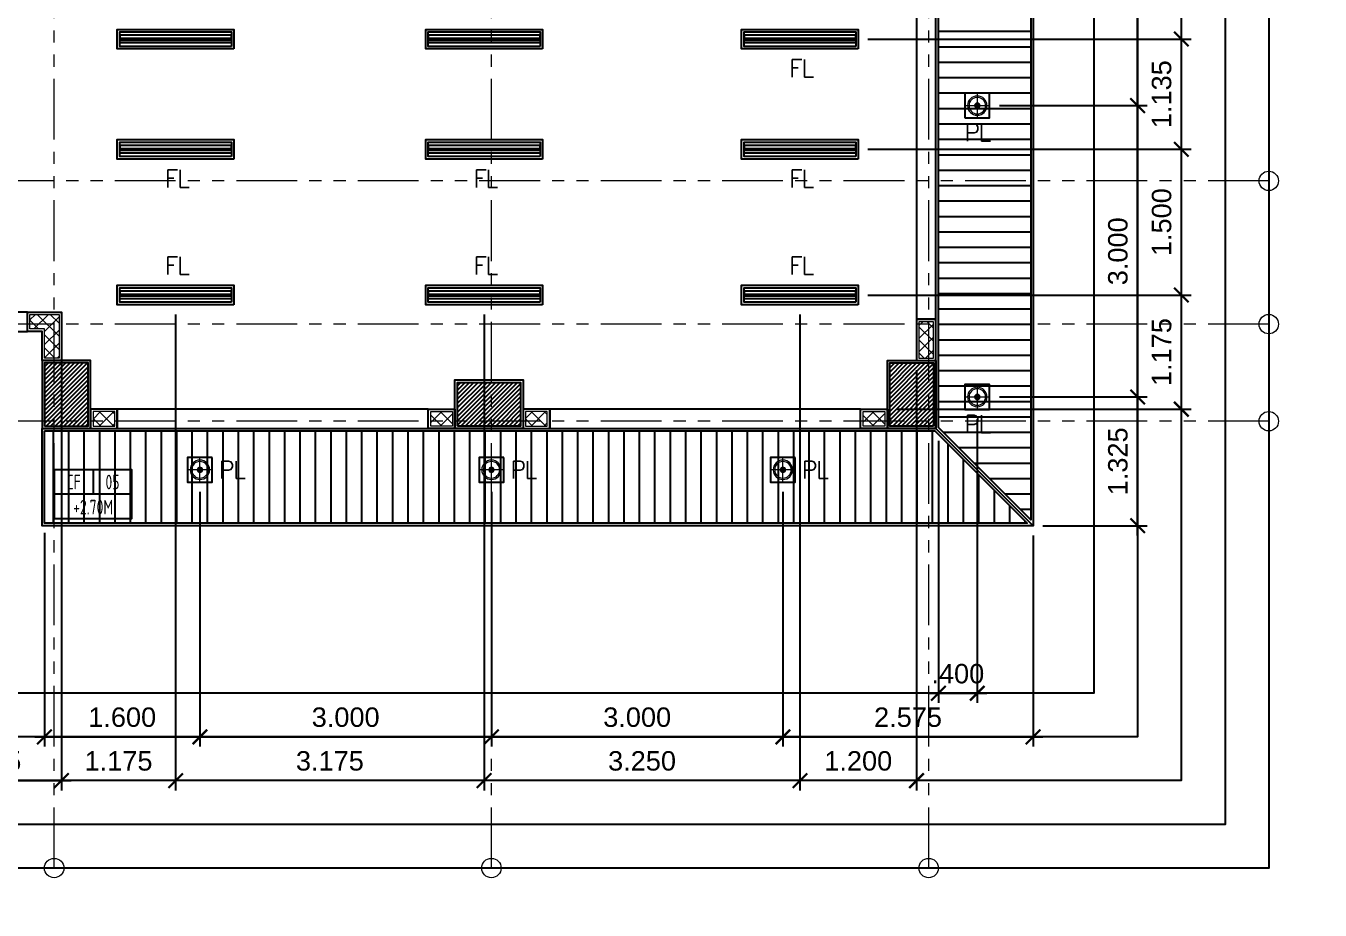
# Model space of a CAD drawing. Header units: metres. Extents: x -12400 to 1, y 0 to 106422.
# Drawn here: x -12222.45 to -12209.13, y 106331.7 to 106340.81 of the extents above; entities that cross this region are included whole.
import ezdxf
from ezdxf.enums import TextEntityAlignment as Align

# ---------------------------------------------------------------- set-up
doc = ezdxf.new("R2010")
doc.units = ezdxf.units.M
doc.header["$PDMODE"] = 35
doc.linetypes.add('PHANTOM2', pattern=[1.25, 0.625, -0.125, 0.125, -0.125, 0.125, -0.125])
for name, color, linetype, lineweight in [('A-DIM-100', 8, 'Continuous', 0), ('DIM 001', 251, 'Continuous', 13), ('HATCH', 250, 'Continuous', 5), ('LAYOUT', 1, 'Continuous', 20), ('LF 001', 51, 'Continuous', 20)]:
    doc.layers.add(name, color=color, linetype=linetype, lineweight=lineweight)
for name, color, linetype in [('C-SCHED', 1, 'Continuous'), ('E_FIX_LIGHT1', 2, 'Continuous'), ('lighting', 1, 'Continuous'), ('stone', 15, 'Continuous'), ('txt', 2, 'Continuous')]:
    doc.layers.add(name, color=color, linetype=linetype)
doc.layers.add('GUIDELINES', color=206, linetype='Continuous', plot=False)
doc.styles.add('architxt', font='architxt.shx', dxfattribs={"width": 0.8})
doc.styles.add('DIMTXT-100', font='arial.ttf')
doc.styles.add('swis721', font='swiss.ttf')
doc.styles.add('T.25', font='romans.shx', dxfattribs={"height": 0.2})
doc.dimstyles.new('D-100', dxfattribs={"dimtxt": 0.2, "dimasz": 0.15, "dimexe": 0.1, "dimexo": 0.1, "dimgap": 0.1, "dimtad": 1, "dimdec": 3, "dimzin": 4, "dimdsep": 46, "dimtxsty": 'DIMTXT-100', "dimblk": 'ARCHTICK', "dimcen": 0.2, "dimdle": 0.1, "dimclrd": 8, "dimclre": 8, "dimclrt": 2, "dimadec": 0, "dimazin": 1, "dimtfac": 1, "dimtdec": 3, "dimtofl": 0, "dimtmove": 2, "dimatfit": 3, "dimfxl": 1, "dimarcsym": 0})
doc.dimstyles.new('DIM 200', dxfattribs={"dimtxt": 200, "dimasz": 1, "dimexe": 0, "dimexo": 40, "dimgap": 50, "dimtad": 1, "dimtoh": 1, "dimdec": 0, "dimlfac": 2, "dimtxsty": 'swis721', "dimblk": 'CIR', "dimcen": 0, "dimclrd": 155, "dimclre": 155, "dimclrt": 4, "dimadec": 0, "dimazin": 0, "dimtfac": 1, "dimtdec": 0, "dimtix": 1, "dimtmove": 1, "dimatfit": 3, "dimldrblk": 'CIR', "dimfxl": 0, "dimarcsym": 0})
pattern_1 = [(45, (32.14144736842172, -96.30730703625886), (-0.06735192090801866, 0.06735192090801866), []), (135, (32.14144736842172, -96.30730703625886), (-0.06735192090801866, -0.06735192090801864), [])]

# ---------------------------------------------------------------- blocks, each defined once
blk = doc.blocks.new('CIR')
at = {"color": 4}
blk.add_circle((0, 0), 50, dxfattribs=at)
blk = doc.blocks.new('*U1777')
at = {"layer": 'HATCH'}
h = blk.add_hatch(dxfattribs=at)
h.set_pattern_fill('ANSI37', color=256, scale=0.03, angle=-180)
h.set_pattern_definition([(225, (-0.8125000000049447, 0), (0.06735192090801863, -0.06735192090801868), []), (314.9999999999999, (-0.8125000000049447, 0), (0.06735192090801868, 0.06735192090801861), [])])
h.paths.add_polyline_path([(0.02500000000873115, 0.1749999999883585), (0.02500000000873115, 0.02499999999417923), (0.2500000000005122, 0.02499999999417923), (0.2500000000005122, 0.1749999999883585)])
blk.add_lwpolyline([(0, 0.1999999999825377), (0, 0), (0.2749999999946914, 0), (0.2749999999946914, 0.1999999999825377)], close=True)
blk.add_lwpolyline([(0.02500000000873115, 0.1749999999883585), (0.02500000000873115, 0.02499999999417923), (0.2500000000005122, 0.02499999999417923), (0.2500000000005122, 0.1749999999883585)], close=True, dxfattribs=at)
blk = doc.blocks.new('*U1765')
at = {"layer": 'HATCH'}
h = blk.add_hatch(dxfattribs=at)
h.set_pattern_fill('ANSI37', color=256, scale=0.03, angle=-180)
h.set_pattern_definition([(225, (-0.6624999999845038, 0), (0.06735192090801863, -0.06735192090801868), []), (314.9999999999999, (-0.6624999999845038, 0), (0.06735192090801868, 0.06735192090801861), [])])
h.paths.add_polyline_path([(0.02500000000873115, 0.1749999999883585), (0.02500000000873115, 0.02499999999417923), (0.4000000000209532, 0.02499999999417923), (0.4000000000209532, 0.1749999999883585)])
blk.add_lwpolyline([(0, 0.1999999999825377), (0, 0), (0.4250000000151324, 0), (0.4250000000151324, 0.1999999999825377)], close=True)
blk.add_lwpolyline([(0.02500000000873115, 0.1749999999883585), (0.02500000000873115, 0.02499999999417923), (0.4000000000209532, 0.02499999999417923), (0.4000000000209532, 0.1749999999883585)], close=True, dxfattribs=at)
blk = doc.blocks.new('2FCOLUMNS')
h = blk.add_hatch()
h.set_pattern_fill('ANSI31', color=8, scale=0.01)
h.set_pattern_definition([(45, (12128.21296792571, -106237.5702236537), (-0.02245064030267288, 0.02245064030267288), [])])
h.paths.add_polyline_path([(0.02499999999599822, 18.02499999999418), (0.4749999999967258, 18.02499999999418), (0.4749999999967258, 18.67500000000291), (0.02499999999599822, 18.67500000000291)])
h.paths.add_polyline_path([(4.924999999997453, 18.67500000000291), (4.924999999997453, 18.22499999999127), (4.274999999997817, 18.22499999999127), (4.274999999997817, 18.67500000000291)])
h.paths.add_polyline_path([(9.174999999997453, 18.02499999999418), (8.724999999996726, 18.02499999999418), (8.724999999996726, 18.67500000000291), (9.174999999997453, 18.67500000000291)])
h.paths.add_polyline_path([(13.42499999999745, 17.52499999999418), (13.42499999999745, 17.97500000000582), (12.77499999999782, 17.97500000000582), (12.77499999999782, 17.52499999999418)])
h.paths.add_polyline_path([(17.024999999996, 18.02499999999418), (17.47499999999673, 18.02499999999418), (17.47499999999673, 18.67500000000291), (17.024999999996, 18.67500000000291)])
h.paths.add_polyline_path([(21.274999999996, 18.67500000000291), (21.274999999996, 18.22499999999127), (21.92499999999563, 18.22499999999127), (21.92499999999563, 18.67500000000291)])
h.paths.add_polyline_path([(26.17499999999563, 18.02499999999418), (25.72499999999491, 18.02499999999418), (25.72499999999491, 18.67500000000291), (26.17499999999563, 18.67500000000291)])
h.paths.add_polyline_path([(26.17499999999563, 13.27499999999418), (25.72499999999491, 13.27499999999418), (25.72499999999491, 13.92500000000291), (26.17499999999563, 13.92500000000291)])
h.paths.add_polyline_path([(21.37499999999636, 13.27499999999418), (21.82499999999709, 13.27499999999418), (21.82499999999709, 13.92500000000291), (21.37499999999636, 13.92500000000291)])
h.paths.add_polyline_path([(17.024999999996, 13.27499999999418), (17.47499999999673, 13.27499999999418), (17.47499999999673, 13.92500000000291), (17.024999999996, 13.92500000000291)])
h.paths.add_polyline_path([(12.92499999999563, 13.27499999999418), (13.32499999999709, 13.27499999999418), (13.32499999999709, 13.67500000000291), (12.92499999999563, 13.67500000000291)])
h.paths.add_polyline_path([(9.174999999997453, 13.27499999999418), (8.724999999996726, 13.27499999999418), (8.724999999996726, 13.92500000000291), (9.174999999997453, 13.92500000000291)])
h.paths.add_polyline_path([(4.82499999999709, 13.27499999999418), (4.374999999996362, 13.27499999999418), (4.374999999996362, 13.92500000000291), (4.82499999999709, 13.92500000000291)])
h.paths.add_polyline_path([(0.02499999999599822, 13.27499999999418), (0.4749999999967258, 13.27499999999418), (0.4749999999967258, 13.92500000000291), (0.02499999999599822, 13.92500000000291)])
h.paths.add_polyline_path([(0.02499999999599822, 9.02499999999418), (0.4749999999967258, 9.02499999999418), (0.4749999999967258, 9.67500000000291), (0.02499999999599822, 9.67500000000291)])
h.paths.add_polyline_path([(9.174999999997453, 9.02499999999418), (8.724999999996726, 9.02499999999418), (8.724999999996726, 9.67500000000291), (9.174999999997453, 9.67500000000291)])
h.paths.add_polyline_path([(17.024999999996, 9.02499999999418), (17.47499999999673, 9.02499999999418), (17.47499999999673, 9.67500000000291), (17.024999999996, 9.67500000000291)])
h.paths.add_polyline_path([(26.17499999999563, 9.02499999999418), (25.72499999999491, 9.02499999999418), (25.72499999999491, 9.67500000000291), (26.17499999999563, 9.67500000000291)])
h.paths.add_polyline_path([(26.17499999999563, 4.774999999994179), (25.72499999999491, 4.774999999994179), (25.72499999999491, 5.42500000000291), (26.17499999999563, 5.42500000000291)])
h.paths.add_polyline_path([(21.82499999999709, 4.774999999994179), (21.37499999999636, 4.774999999994179), (21.37499999999636, 5.42500000000291), (21.82499999999709, 5.42500000000291)])
h.paths.add_polyline_path([(17.024999999996, 4.774999999994179), (17.47499999999673, 4.774999999994179), (17.47499999999673, 5.42500000000291), (17.024999999996, 5.42500000000291)])
h.paths.add_polyline_path([(13.32499999999709, 4.774999999994179), (12.87499999999636, 4.774999999994179), (12.87499999999636, 5.42500000000291), (13.32499999999709, 5.42500000000291)])
h.paths.add_polyline_path([(9.174999999997453, 4.774999999994179), (8.724999999996726, 4.774999999994179), (8.724999999996726, 5.42500000000291), (9.174999999997453, 5.42500000000291)])
h.paths.add_polyline_path([(4.374999999996362, 4.774999999994179), (4.82499999999709, 4.774999999994179), (4.82499999999709, 5.42500000000291), (4.374999999996362, 5.42500000000291)])
h.paths.add_polyline_path([(0.02499999999599822, 4.774999999994179), (0.4749999999967258, 4.774999999994179), (0.4749999999967258, 5.42500000000291), (0.02499999999599822, 5.42500000000291)])
h.paths.add_polyline_path([(0.02499999999599822, 2.25), (0.4749999999967258, 2.25), (0.4749999999967258, 2.900000000008731), (0.02499999999599822, 2.900000000008731)])
h.paths.add_polyline_path([(0.0249999999996362, 0.02499999999417923), (0.4250000000010914, 0.02499999999417923), (0.4250000000010914, 0.4250000000029104), (0.0249999999996362, 0.4250000000029104)])
h.paths.add_polyline_path([(2.899999999997817, 0.02500000000873115), (2.899999999997817, 0.4750000000203727), (2.249999999998181, 0.4750000000203727), (2.249999999998181, 0.02500000000873115)])
h.paths.add_polyline_path([(4.924999999997453, 0.02500000000873115), (4.924999999997453, 0.4750000000203727), (4.274999999997817, 0.4750000000203727), (4.274999999997817, 0.02500000000873115)])
h.paths.add_polyline_path([(9.174999999997453, 0.02500000000873115), (8.724999999996726, 0.02500000000873115), (8.724999999996726, 0.6750000000174623), (9.174999999997453, 0.6750000000174623)])
h.paths.add_polyline_path([(13.42499999999745, 1.025000000008731), (13.42499999999745, 1.475000000020373), (12.77499999999782, 1.475000000020373), (12.77499999999782, 1.025000000008731)])
h.paths.add_polyline_path([(17.024999999996, 0.02500000000873115), (17.47499999999673, 0.02500000000873115), (17.47499999999673, 0.6750000000174623), (17.024999999996, 0.6750000000174623)])
h.paths.add_polyline_path([(21.274999999996, 0.02500000000873115), (21.274999999996, 0.4750000000203727), (21.92499999999563, 0.4750000000203727), (21.92499999999563, 0.02500000000873115)])
h.paths.add_polyline_path([(26.17499999999563, 0.02500000000873115), (25.72499999999491, 0.02500000000873115), (25.72499999999491, 0.6750000000174623), (26.17499999999563, 0.6750000000174623)])
at = {"color": 7}
for points in [[(16.99999999999636, 1.455191522836685e-11), (17.49999999999636, 1.455191522836685e-11), (17.49999999999636, 0.7000000000116415), (16.99999999999636, 0.7000000000116415)], [(26.19999999999527, 1.455191522836685e-11), (25.69999999999527, 1.455191522836685e-11), (25.69999999999527, 0.7000000000116415), (26.19999999999527, 0.7000000000116415)], [(21.24999999999636, 1.455191522836685e-11), (21.24999999999636, 0.5000000000145519), (21.94999999999709, 0.5000000000145519), (21.94999999999709, 1.455191522836685e-11)]]:
    blk.add_lwpolyline(points, close=True, dxfattribs=at)
at = {"layer": 'stone', "color": 5}
for points in [[(17.024999999996, 0.02500000000873115), (17.47499999999673, 0.02500000000873115), (17.47499999999673, 0.6750000000174623), (17.024999999996, 0.6750000000174623)], [(26.17499999999563, 0.02500000000873115), (25.72499999999491, 0.02500000000873115), (25.72499999999491, 0.6750000000174623), (26.17499999999563, 0.6750000000174623)], [(21.274999999996, 0.02500000000873115), (21.274999999996, 0.4750000000203727), (21.92499999999563, 0.4750000000203727), (21.92499999999563, 0.02500000000873115)]]:
    blk.add_lwpolyline(points, close=True, dxfattribs=at)
blk = doc.blocks.new('LEDPENDANTLT')
at = {"color": 1}
for points in [[(0, 0.1999999999970896), (1.200000000000728, 0.1999999999970896), (1.200000000000728, 0), (0, 0)], [(0.02499999999417923, 0.1750000000029104), (1.175000000006548, 0.1750000000029104), (1.175000000006548, 0.02499999999417923), (0.02499999999417923, 0.02499999999417923)]]:
    blk.add_lwpolyline(points, close=True, dxfattribs=at)
at = {"color": 2}
for points in [[(1.174999999995634, 0.1100000000005821), (0.02499999999417923, 0.1100000000005821), (0.02499999999417923, 0.1399999999994179), (1.174999999995634, 0.1399999999994179)], [(1.174999999995634, 0.09000000001105946), (0.02499999999417923, 0.09000000001105946), (0.02499999999417923, 0.06000000001222361), (1.174999999995634, 0.06000000001222361)]]:
    blk.add_lwpolyline(points, close=True, dxfattribs=at)
blk = doc.blocks.new('L1')
at = {"layer": 'LF 001', "lineweight": 20, "ltscale": 1500}
h = blk.add_hatch(color=256, dxfattribs=at)
edge = h.paths.add_edge_path()
edge.add_arc((1.13686837721616e-13, -1.13686837721616e-13), 0.0318958546358772, 0, 360)
at = {"layer": 'LF 001', "ltscale": 1500}
blk.add_lwpolyline([(-0.09999999999990905, -1.13686837721616e-13, -1), (0.1000000000000227, -1.13686837721616e-13, -1)], format="xyb", close=True, dxfattribs=at)
at = {"layer": 'LF 001', "color": 76, "lineweight": 18, "ltscale": 1500}
for points in [[(1.13686837721616e-13, 0.1499999999997499), (1.13686837721616e-13, -0.1500000000000909)], [(-0.1499999999999773, -1.13686837721616e-13), (0.1500000000000909, -1.13686837721616e-13)]]:
    blk.add_lwpolyline(points, dxfattribs=at)
at = {"layer": 'LF 001', "lineweight": 20, "ltscale": 1500}
blk.add_circle((1.13686837721616e-13, -1.13686837721616e-13), 0.0318958546358772, dxfattribs=at)
blk = doc.blocks.new('LO')
at = {"layer": 'LAYOUT', "xscale": 1000, "yscale": 1000, "zscale": 1000}
blk.add_blockref('L1', (0, 0), dxfattribs=at)
blk = doc.blocks.new('*U1960')
at = {"layer": 'LF 001', "ltscale": 1500}
blk.add_circle((0, -3.995415109869782e-14), 0.0998520709958535, dxfattribs=at)
at = {"layer": 'lighting', "xscale": 0.0008492979043710491, "yscale": 0.0008492979043710491, "zscale": 0.0008492979043710491}
blk.add_blockref('LO', (0, -3.995415109869782e-14), dxfattribs=at)
blk = doc.blocks.new('RCP_2F')
h = blk.add_hatch()
h.set_pattern_fill('ANSI31', color=8, scale=0.05, angle=135)
h.set_pattern_definition([(180, (0, 0), (-1.387778780781446e-17, -0.15875), [])])
h.paths.add_polyline_path([(-12101.98796792572, 106309.9525612784), (-12101.03796792571, 106310.9025612784), (-12101.03796792571, 106290.3232719565), (-12101.98796792572, 106291.2732719565)])
h = blk.add_hatch()
h.set_pattern_fill('ANSI31', color=8, scale=0.05, angle=45)
h.set_pattern_definition([(90, (0, 0), (-0.15875, 0), [])])
h.paths.add_polyline_path([(-12111.18796792572, 106291.2379166175), (-12102.02332326478, 106291.2379166174), (-12101.07332326476, 106290.2879166174), (-12111.18796792572, 106290.2879166174)])
at = {"layer": 'HATCH'}
h = blk.add_hatch(dxfattribs=at)
h.set_pattern_fill('ANSI37', color=256, scale=0.03)
h.set_pattern_definition(pattern_1)
h.paths.add_polyline_path([(-12111.33796792578, 106292.2879166174), (-12111.33796792578, 106292.4379166174), (-12111.03796792571, 106292.4379166176), (-12111.03796792571, 106291.9879166174), (-12111.18796792572, 106291.9879166174), (-12111.18796792572, 106292.2879166176)])
h = blk.add_hatch(dxfattribs=at)
h.set_pattern_fill('ANSI37', color=256, scale=0.03)
h.set_pattern_definition(pattern_1)
h.paths.add_polyline_path([(-12111.33796792578, 106292.2879166174), (-12111.33796792578, 106292.4379166174), (-12111.03796792571, 106292.4379166176), (-12111.03796792571, 106291.9879166174), (-12111.18796792572, 106291.9879166174), (-12111.18796792572, 106292.2879166176)])
h = blk.add_hatch(dxfattribs=at)
h.set_pattern_fill('ANSI37', color=256, scale=0.03)
h.set_pattern_definition(pattern_1)
h.paths.add_polyline_path([(-12111.33796792578, 106292.2879166174), (-12111.33796792578, 106292.4379166174), (-12111.03796792571, 106292.4379166176), (-12111.03796792571, 106291.9879166174), (-12111.18796792572, 106291.9879166174), (-12111.18796792572, 106292.2879166176)])
h = blk.add_hatch(dxfattribs=at)
h.set_pattern_fill('ANSI37', color=256, scale=0.03)
h.set_pattern_definition(pattern_1)
h.paths.add_polyline_path([(-12111.33796792578, 106292.2879166174), (-12111.33796792578, 106292.4379166174), (-12111.03796792571, 106292.4379166176), (-12111.03796792571, 106291.9879166174), (-12111.18796792572, 106291.9879166174), (-12111.18796792572, 106292.2879166176)])
at = {"color": 1}
for points in [[(-12102.01296792572, 106309.9629166174), (-12101.01296792572, 106310.9629166174), (-12101.01296792572, 106290.2629166174), (-12102.01296792572, 106291.2629166174)], [(-12102.01296792572, 106295.5879166174), (-12102.2129679257, 106295.5879166174), (-12102.2129679257, 106292.3879166174), (-12102.01296792572, 106292.3879166174)], [(-12101.71536261138, 106294.4605219318), (-12101.46057324007, 106294.4605219318), (-12101.46057324007, 106294.7153113031), (-12101.71536261138, 106294.7153113031)], [(-12113.36296792577, 106292.2629166175), (-12111.36296792577, 106292.2629166175), (-12111.36296792577, 106292.4629166174), (-12113.36296792577, 106292.4629166174)], [(-12101.71536261138, 106291.4605219318), (-12101.46057324007, 106291.4605219318), (-12101.46057324007, 106291.7153113031), (-12101.71536261138, 106291.7153113031)], [(-12110.43796792572, 106291.2629166174), (-12107.23796792571, 106291.2629166174), (-12107.23796792571, 106291.4629166174), (-12110.43796792572, 106291.4629166174)], [(-12105.98796792572, 106291.2629166174), (-12102.78796792571, 106291.2629166174), (-12102.78796792571, 106291.4629166174), (-12105.98796792572, 106291.4629166174)], [(-12109.46057324006, 106290.9653113031), (-12109.71536261137, 106290.9653113031), (-12109.71536261137, 106290.7105219318), (-12109.46057324006, 106290.7105219318)], [(-12106.46057324006, 106290.9653113031), (-12106.71536261137, 106290.9653113031), (-12106.71536261137, 106290.7105219318), (-12106.46057324006, 106290.7105219318)], [(-12103.46057324006, 106290.9653113031), (-12103.71536261137, 106290.9653113031), (-12103.71536261137, 106290.7105219318), (-12103.46057324006, 106290.7105219318)]]:
    blk.add_lwpolyline(points, close=True, dxfattribs=at)
at = {"color": 8}
for points in [[(-12101.98796792572, 106309.9525612784), (-12101.03796792571, 106310.9025612784), (-12101.03796792571, 106290.3232719565), (-12101.98796792572, 106291.2732719565)], [(-12111.18796792572, 106291.2379166175), (-12102.02332326478, 106291.2379166174), (-12101.07332326476, 106290.2879166174), (-12111.18796792572, 106290.2879166174)]]:
    blk.add_lwpolyline(points, close=True, dxfattribs=at)
blk.add_lwpolyline([(-12111.36296792577, 106292.2629166174), (-12111.36296792577, 106292.4629166174), (-12111.01296792572, 106292.4629166176), (-12111.01296792572, 106291.9629166174), (-12111.21296792572, 106291.9629166174), (-12111.21296792572, 106292.2629166176)], close=True)
at = {"color": 1}
for points in [[(-12111.21296792572, 106291.2629166174), (-12102.01296792572, 106291.2629166174), (-12101.01296792572, 106290.2629166174), (-12111.21296792572, 106290.2629166174), (-12111.21296792572, 106291.2629166174)], [(-12102.01296792572, 106291.2629166174), (-12101.01296792572, 106290.2629166174)]]:
    blk.add_lwpolyline(points, dxfattribs=at)
at = {"layer": 'HATCH'}
blk.add_lwpolyline([(-12111.33796792578, 106292.2879166174), (-12111.33796792578, 106292.4379166174), (-12111.03796792571, 106292.4379166176), (-12111.03796792571, 106291.9879166174), (-12111.18796792572, 106291.9879166174), (-12111.18796792572, 106292.2879166176)], close=True, dxfattribs=at)
blk.add_lwpolyline([(-12111.33796792578, 106292.2879166174), (-12111.33796792578, 106292.4379166174), (-12111.03796792571, 106292.4379166176), (-12111.03796792571, 106291.9879166174), (-12111.18796792572, 106291.9879166174), (-12111.18796792572, 106292.2879166176)], close=True, dxfattribs=at)
blk.add_lwpolyline([(-12111.33796792578, 106292.2879166174), (-12111.33796792578, 106292.4379166174), (-12111.03796792571, 106292.4379166176), (-12111.03796792571, 106291.9879166174), (-12111.18796792572, 106291.9879166174), (-12111.18796792572, 106292.2879166176)], close=True, dxfattribs=at)
blk.add_lwpolyline([(-12111.33796792578, 106292.2879166174), (-12111.33796792578, 106292.4379166174), (-12111.03796792571, 106292.4379166176), (-12111.03796792571, 106291.9879166174), (-12111.18796792572, 106291.9879166174), (-12111.18796792572, 106292.2879166176)], close=True, dxfattribs=at)
for name, p in [('2FCOLUMNS', (-12128.21296792571, 106291.2629166174)), ('*U1777', (-12110.71296792571, 106291.2629166174)), ('*U1777', (-12106.26296792572, 106291.2629166174))]:
    blk.add_blockref(name, p)
for name, p, rotation in [('LEDPENDANTLT', (-12109.23796792573, 106295.3729166174), 180), ('LEDPENDANTLT', (-12106.06296792555, 106295.3729166174), 180), ('LEDPENDANTLT', (-12102.81296792542, 106295.3729166174), 180), ('LEDPENDANTLT', (-12109.23796792573, 106294.2379166174), 180), ('LEDPENDANTLT', (-12106.06296792555, 106294.2379166174), 180), ('LEDPENDANTLT', (-12102.81296792541, 106294.2379166174), 180), ('LEDPENDANTLT', (-12109.23796792573, 106292.7379166174), 180), ('LEDPENDANTLT', (-12106.06296792555, 106292.7379166174), 180), ('LEDPENDANTLT', (-12102.81296792541, 106292.7379166174), 180), ('*U1765', (-12102.01296792572, 106291.9629166174), 90)]:
    blk.add_blockref(name, p, dxfattribs=dict(rotation=rotation))
at = {"xscale": -1}
for p in [(-12106.96296792571, 106291.2629166174), (-12102.51296792572, 106291.2629166174)]:
    blk.add_blockref('*U1777', p, dxfattribs=at)
at = {"layer": 'E_FIX_LIGHT1', "xscale": -1}
for p, rotation in [((-12101.58796792573, 106294.5879166174), 90), ((-12101.58796792573, 106291.5879166174), 90), ((-12109.58796792572, 106290.8379166174), 270), ((-12106.58796792572, 106290.8379166174), 270), ((-12103.58796792572, 106290.8379166174), 270)]:
    blk.add_blockref('*U1960', p, dxfattribs=dict(at, rotation=rotation))
at = {"layer": 'txt', "color": 6, "linetype": 'Continuous', "char_height": 0.18, "attachment_point": 5, "style": 'T.25'}
for s, insert in [('{\\T0.9;FL}', (-12103.40167398494, 106294.9712843994)), ('{\\T0.9;PL}', (-12101.58796792573, 106294.3105219318)), ('{\\T0.9;FL}', (-12109.82667398525, 106293.8362843994)), ('{\\T0.9;FL}', (-12106.65167398507, 106293.8362843994)), ('{\\T0.9;FL}', (-12103.40167398494, 106293.8362843994)), ('{\\T0.9;FL}', (-12109.82667398525, 106292.9395488354)), ('{\\T0.9;FL}', (-12106.65167398507, 106292.9395488354)), ('{\\T0.9;FL}', (-12103.40167398494, 106292.9395488354)), ('{\\T0.9;PL}', (-12101.58796792573, 106291.3105219318)), ('{\\T0.9;PL}', (-12109.26057324006, 106290.8379166174)), ('{\\T0.9;PL}', (-12106.26057324006, 106290.8379166174)), ('{\\T0.9;PL}', (-12103.26057324006, 106290.8379166174))]:
    blk.add_mtext_dynamic_manual_height_columns(s, width=0.6453045245441018, gutter_width=0.001, heights=[0], dxfattribs=dict(at, insert=insert))
blk = doc.blocks.new('_ArchTick')
at = {"color": 0, "linetype": 'ByBlock', "const_width": 0.15}
blk.add_lwpolyline([(-0.5, -0.5), (0.5, 0.5)], dxfattribs=at)
blk = doc.blocks.new('*D734')
at = {"layer": 'DEFPOINTS', "color": 0, "transparency": 16777216}
for p in [(-12214.65441529407, 106341.8615394432), (-12213.87941529384, 106340.6715394432), (-12210.55441529423, 106340.6715394432)]:
    blk.add_point(p, dxfattribs=at)
at = {"layer": 'DIM 001', "color": 8, "lineweight": -2, "transparency": 16777216}
for p, q in [((-12210.55441529423, 106341.9615394432), (-12210.55441529423, 106340.5715394432)), ((-12214.55441529407, 106341.8615394432), (-12210.45441529423, 106341.8615394432)), ((-12213.77941529384, 106340.6715394432), (-12210.45441529423, 106340.6715394432))]:
    blk.add_line(p, q, dxfattribs=at)
at = {"layer": 'DIM 001', "color": 8, "lineweight": -2, "transparency": 16777216, "xscale": 0.15, "yscale": 0.15, "zscale": 0.15}
for p, rotation in [((-12210.55441529423, 106341.8615394432), 90), ((-12210.55441529423, 106340.6715394432), 270)]:
    blk.add_blockref('_ArchTick', p, dxfattribs=dict(at, rotation=rotation))
at = {"layer": 'DIM 001', "color": 2, "transparency": 16777216, "insert": (-12210.75652989175, 106341.2665394431), "char_height": 0.2, "attachment_point": 5, "rotation": 90, "style": 'DIMTXT-100'}
blk.add_mtext('1.190', dxfattribs=at)
blk = doc.blocks.new('*D735')
at = {"layer": 'DEFPOINTS', "color": 0, "transparency": 16777216}
for p in [(-12213.87941529384, 106340.6715394432), (-12213.87941529384, 106339.5365394432), (-12210.55441529424, 106339.5365394432)]:
    blk.add_point(p, dxfattribs=at)
at = {"layer": 'DIM 001', "color": 8, "lineweight": -2, "transparency": 16777216}
for p, q in [((-12210.55441529424, 106340.7715394432), (-12210.55441529424, 106339.4365394432)), ((-12213.77941529384, 106340.6715394432), (-12210.45441529424, 106340.6715394432)), ((-12213.77941529384, 106339.5365394432), (-12210.45441529424, 106339.5365394432))]:
    blk.add_line(p, q, dxfattribs=at)
at = {"layer": 'DIM 001', "color": 8, "lineweight": -2, "transparency": 16777216, "xscale": 0.15, "yscale": 0.15, "zscale": 0.15}
for p, rotation in [((-12210.55441529424, 106340.6715394432), 90), ((-12210.55441529424, 106339.5365394432), 270)]:
    blk.add_blockref('_ArchTick', p, dxfattribs=dict(at, rotation=rotation))
at = {"layer": 'DIM 001', "color": 2, "transparency": 16777216, "insert": (-12210.75659810458, 106340.1040394432), "char_height": 0.2, "attachment_point": 5, "rotation": 90, "style": 'DIMTXT-100'}
blk.add_mtext('1.135', dxfattribs=at)
blk = doc.blocks.new('*D736')
at = {"layer": 'DEFPOINTS', "color": 0, "transparency": 16777216}
for p in [(-12213.87941529384, 106339.5365394432), (-12213.87941529384, 106338.0365394432), (-12210.55441529425, 106338.0365394432)]:
    blk.add_point(p, dxfattribs=at)
at = {"layer": 'DIM 001', "color": 8, "lineweight": -2, "transparency": 16777216}
for p, q in [((-12210.55441529425, 106339.6365394432), (-12210.55441529425, 106337.9365394432)), ((-12213.77941529384, 106339.5365394432), (-12210.45441529425, 106339.5365394432)), ((-12213.77941529384, 106338.0365394432), (-12210.45441529425, 106338.0365394432))]:
    blk.add_line(p, q, dxfattribs=at)
at = {"layer": 'DIM 001', "color": 8, "lineweight": -2, "transparency": 16777216, "xscale": 0.15, "yscale": 0.15, "zscale": 0.15}
for p, rotation in [((-12210.55441529425, 106339.5365394432), 90), ((-12210.55441529425, 106338.0365394432), 270)]:
    blk.add_blockref('_ArchTick', p, dxfattribs=dict(at, rotation=rotation))
at = {"layer": 'DIM 001', "color": 2, "transparency": 16777216, "insert": (-12210.75652989176, 106338.7865394432), "char_height": 0.2, "attachment_point": 5, "rotation": 90, "style": 'DIMTXT-100'}
blk.add_mtext('1.500', dxfattribs=at)
blk = doc.blocks.new('*D737')
at = {"layer": 'DEFPOINTS', "color": 0, "transparency": 16777216}
for p in [(-12213.87941529384, 106338.0365394432), (-12213.57941529415, 106336.8615394432), (-12210.55441529426, 106336.8615394432)]:
    blk.add_point(p, dxfattribs=at)
at = {"layer": 'DIM 001', "color": 8, "lineweight": -2, "transparency": 16777216}
for p, q in [((-12213.77941529384, 106338.0365394432), (-12210.45441529426, 106338.0365394432)), ((-12210.55441529426, 106338.1365394432), (-12210.55441529426, 106336.7615394432)), ((-12213.47941529415, 106336.8615394432), (-12210.45441529426, 106336.8615394432))]:
    blk.add_line(p, q, dxfattribs=at)
at = {"layer": 'DIM 001', "color": 8, "lineweight": -2, "transparency": 16777216, "xscale": 0.15, "yscale": 0.15, "zscale": 0.15}
for p, rotation in [((-12210.55441529426, 106338.0365394432), 90), ((-12210.55441529426, 106336.8615394432), 270)]:
    blk.add_blockref('_ArchTick', p, dxfattribs=dict(at, rotation=rotation))
at = {"layer": 'DIM 001', "color": 2, "transparency": 16777216, "insert": (-12210.75652989177, 106337.4490394432), "char_height": 0.2, "attachment_point": 5, "rotation": 90, "style": 'DIMTXT-100'}
blk.add_mtext('1.175', dxfattribs=at)
blk = doc.blocks.new('*D738')
at = {"layer": 'DEFPOINTS', "color": 0, "transparency": 16777216}
for p in [(-12214.47941529384, 106337.9365394432), (-12213.27941529413, 106337.3615394432), (-12214.47941529384, 106333.0365394432)]:
    blk.add_point(p, dxfattribs=at)
at = {"layer": 'DIM 001', "color": 8, "lineweight": -2, "transparency": 16777216}
for p, q in [((-12214.47941529384, 106337.8365394431), (-12214.47941529384, 106332.9365394432)), ((-12213.27941529413, 106337.2615394432), (-12213.27941529413, 106332.9365394432)), ((-12213.17941529413, 106333.0365394432), (-12214.57941529384, 106333.0365394432))]:
    blk.add_line(p, q, dxfattribs=at)
at = {"layer": 'DIM 001', "color": 8, "lineweight": -2, "transparency": 16777216, "xscale": 0.15, "yscale": 0.15, "zscale": 0.15, "rotation": 180}
blk.add_blockref('_ArchTick', (-12214.47941529384, 106333.0365394432), dxfattribs=at)
at = {"layer": 'DIM 001', "color": 8, "lineweight": -2, "transparency": 16777216, "xscale": 0.15, "yscale": 0.15, "zscale": 0.15}
blk.add_blockref('_ArchTick', (-12213.27941529413, 106333.0365394432), dxfattribs=at)
at = {"layer": 'DIM 001', "color": 2, "transparency": 16777216, "insert": (-12213.87941529398, 106333.2386540407), "char_height": 0.2, "attachment_point": 5, "style": 'DIMTXT-100'}
blk.add_mtext('1.200', dxfattribs=at)
blk = doc.blocks.new('*D739')
at = {"layer": 'DEFPOINTS', "color": 0, "transparency": 16777216}
for p in [(-12217.72941529398, 106337.9365394432), (-12214.47941529384, 106337.9365394432), (-12217.72941529398, 106333.0365394432)]:
    blk.add_point(p, dxfattribs=at)
at = {"layer": 'DIM 001', "color": 8, "lineweight": -2, "transparency": 16777216}
for p, q in [((-12217.72941529398, 106337.8365394431), (-12217.72941529398, 106332.9365394432)), ((-12214.47941529384, 106337.8365394431), (-12214.47941529384, 106332.9365394432)), ((-12214.37941529384, 106333.0365394432), (-12217.82941529398, 106333.0365394432))]:
    blk.add_line(p, q, dxfattribs=at)
at = {"layer": 'DIM 001', "color": 8, "lineweight": -2, "transparency": 16777216, "xscale": 0.15, "yscale": 0.15, "zscale": 0.15, "rotation": 180}
blk.add_blockref('_ArchTick', (-12217.72941529398, 106333.0365394432), dxfattribs=at)
at = {"layer": 'DIM 001', "color": 8, "lineweight": -2, "transparency": 16777216, "xscale": 0.15, "yscale": 0.15, "zscale": 0.15}
blk.add_blockref('_ArchTick', (-12214.47941529384, 106333.0365394432), dxfattribs=at)
at = {"layer": 'DIM 001', "color": 2, "transparency": 16777216, "insert": (-12216.10441529391, 106333.2387222536), "char_height": 0.2, "attachment_point": 5, "style": 'DIMTXT-100'}
blk.add_mtext('3.250', dxfattribs=at)
blk = doc.blocks.new('*D740')
at = {"layer": 'DEFPOINTS', "color": 0, "transparency": 16777216}
for p in [(-12220.90441529416, 106337.9365394432), (-12217.72941529398, 106337.9365394432), (-12220.90441529416, 106333.0365394432)]:
    blk.add_point(p, dxfattribs=at)
at = {"layer": 'DIM 001', "color": 8, "lineweight": -2, "transparency": 16777216}
for p, q in [((-12220.90441529416, 106337.8365394431), (-12220.90441529416, 106332.9365394432)), ((-12217.72941529398, 106337.8365394431), (-12217.72941529398, 106332.9365394432)), ((-12217.62941529398, 106333.0365394432), (-12221.00441529416, 106333.0365394432))]:
    blk.add_line(p, q, dxfattribs=at)
at = {"layer": 'DIM 001', "color": 8, "lineweight": -2, "transparency": 16777216, "xscale": 0.15, "yscale": 0.15, "zscale": 0.15, "rotation": 180}
blk.add_blockref('_ArchTick', (-12220.90441529416, 106333.0365394432), dxfattribs=at)
at = {"layer": 'DIM 001', "color": 8, "lineweight": -2, "transparency": 16777216, "xscale": 0.15, "yscale": 0.15, "zscale": 0.15}
blk.add_blockref('_ArchTick', (-12217.72941529398, 106333.0365394432), dxfattribs=at)
at = {"layer": 'DIM 001', "color": 2, "transparency": 16777216, "insert": (-12219.31691529406, 106333.2387222536), "char_height": 0.2, "attachment_point": 5, "style": 'DIMTXT-100'}
blk.add_mtext('3.175', dxfattribs=at)
blk = doc.blocks.new('*D741')
at = {"layer": 'DEFPOINTS', "color": 0, "transparency": 16777216}
for p in [(-12220.90441529416, 106337.9365394432), (-12222.07941529415, 106337.8615394433), (-12222.07941529415, 106333.0365394432)]:
    blk.add_point(p, dxfattribs=at)
at = {"layer": 'DIM 001', "color": 8, "lineweight": -2, "transparency": 16777216}
for p, q in [((-12220.90441529416, 106337.8365394431), (-12220.90441529416, 106332.9365394432)), ((-12222.07941529415, 106337.7615394433), (-12222.07941529415, 106332.9365394432)), ((-12220.80441529415, 106333.0365394432), (-12222.17941529415, 106333.0365394432))]:
    blk.add_line(p, q, dxfattribs=at)
at = {"layer": 'DIM 001', "color": 8, "lineweight": -2, "transparency": 16777216, "xscale": 0.15, "yscale": 0.15, "zscale": 0.15, "rotation": 180}
blk.add_blockref('_ArchTick', (-12222.07941529415, 106333.0365394432), dxfattribs=at)
at = {"layer": 'DIM 001', "color": 8, "lineweight": -2, "transparency": 16777216, "xscale": 0.15, "yscale": 0.15, "zscale": 0.15}
blk.add_blockref('_ArchTick', (-12220.90441529416, 106333.0365394432), dxfattribs=at)
at = {"layer": 'DIM 001', "color": 2, "transparency": 16777216, "insert": (-12221.49191529415, 106333.2386540407), "char_height": 0.2, "attachment_point": 5, "style": 'DIMTXT-100'}
blk.add_mtext('1.175', dxfattribs=at)
blk = doc.blocks.new('*D744')
at = {"layer": 'DEFPOINTS', "color": 0, "transparency": 16777216}
for p in [(-12223.60441529416, 106338.636539443), (-12222.07941529415, 106337.8615394433), (-12222.07941529415, 106333.0365394432)]:
    blk.add_point(p, dxfattribs=at)
at = {"layer": 'DIM 001', "color": 8, "lineweight": -2, "transparency": 16777216}
for p, q in [((-12223.60441529416, 106338.536539443), (-12223.60441529416, 106332.9365394432)), ((-12222.07941529415, 106337.7615394433), (-12222.07941529415, 106332.9365394432)), ((-12223.70441529417, 106333.0365394432), (-12221.97941529415, 106333.0365394432))]:
    blk.add_line(p, q, dxfattribs=at)
at = {"layer": 'DIM 001', "color": 8, "lineweight": -2, "transparency": 16777216, "xscale": 0.15, "yscale": 0.15, "zscale": 0.15, "rotation": 180}
blk.add_blockref('_ArchTick', (-12223.60441529416, 106333.0365394432), dxfattribs=at)
at = {"layer": 'DIM 001', "color": 8, "lineweight": -2, "transparency": 16777216, "xscale": 0.15, "yscale": 0.15, "zscale": 0.15}
blk.add_blockref('_ArchTick', (-12222.07941529415, 106333.0365394432), dxfattribs=at)
at = {"layer": 'DIM 001', "color": 2, "transparency": 16777216, "insert": (-12222.84191529416, 106333.2386540407), "char_height": 0.2, "attachment_point": 5, "style": 'DIMTXT-100'}
blk.add_mtext('1.525', dxfattribs=at)
blk = doc.blocks.new('*D686')
at = {"layer": 'DEFPOINTS', "color": 0, "transparency": 16777216}
for p in [(-12220.65441529414, 106336.1091447575), (-12222.25441529415, 106335.6865394432), (-12220.65441529414, 106333.4865394432)]:
    blk.add_point(p, dxfattribs=at)
at = {"layer": 'DIM 001', "color": 8, "lineweight": -2, "transparency": 16777216}
for p, q in [((-12220.65441529414, 106336.0091447575), (-12220.65441529414, 106333.3865394432)), ((-12222.25441529415, 106335.5865394432), (-12222.25441529415, 106333.3865394432)), ((-12222.35441529415, 106333.4865394432), (-12220.55441529414, 106333.4865394432))]:
    blk.add_line(p, q, dxfattribs=at)
at = {"layer": 'DIM 001', "color": 8, "lineweight": -2, "transparency": 16777216, "xscale": 0.15, "yscale": 0.15, "zscale": 0.15, "rotation": 180}
blk.add_blockref('_ArchTick', (-12222.25441529415, 106333.4865394432), dxfattribs=at)
at = {"layer": 'DIM 001', "color": 8, "lineweight": -2, "transparency": 16777216, "xscale": 0.15, "yscale": 0.15, "zscale": 0.15}
blk.add_blockref('_ArchTick', (-12220.65441529414, 106333.4865394432), dxfattribs=at)
at = {"layer": 'DIM 001', "color": 2, "transparency": 16777216, "insert": (-12221.45441529415, 106333.6886540407), "char_height": 0.2, "attachment_point": 5, "style": 'DIMTXT-100'}
blk.add_mtext('1.600', dxfattribs=at)
blk = doc.blocks.new('*D687')
at = {"layer": 'DEFPOINTS', "color": 0, "transparency": 16777216}
for p in [(-12220.65441529414, 106336.1091447575), (-12217.65441529414, 106336.1091447575), (-12217.65441529414, 106333.4865394432)]:
    blk.add_point(p, dxfattribs=at)
at = {"layer": 'DIM 001', "color": 8, "lineweight": -2, "transparency": 16777216}
for p, q in [((-12220.65441529414, 106336.0091447575), (-12220.65441529414, 106333.3865394432)), ((-12217.65441529414, 106336.0091447575), (-12217.65441529414, 106333.3865394432)), ((-12220.75441529414, 106333.4865394432), (-12217.55441529414, 106333.4865394432))]:
    blk.add_line(p, q, dxfattribs=at)
at = {"layer": 'DIM 001', "color": 8, "lineweight": -2, "transparency": 16777216, "xscale": 0.15, "yscale": 0.15, "zscale": 0.15, "rotation": 180}
blk.add_blockref('_ArchTick', (-12220.65441529414, 106333.4865394432), dxfattribs=at)
at = {"layer": 'DIM 001', "color": 8, "lineweight": -2, "transparency": 16777216, "xscale": 0.15, "yscale": 0.15, "zscale": 0.15}
blk.add_blockref('_ArchTick', (-12217.65441529414, 106333.4865394432), dxfattribs=at)
at = {"layer": 'DIM 001', "color": 2, "transparency": 16777216, "insert": (-12219.15441529414, 106333.6887222536), "char_height": 0.2, "attachment_point": 5, "style": 'DIMTXT-100'}
blk.add_mtext('3.000', dxfattribs=at)
blk = doc.blocks.new('*D688')
at = {"layer": 'DEFPOINTS', "color": 0, "transparency": 16777216}
for p in [(-12217.65441529414, 106336.1091447575), (-12214.65441529414, 106336.1091447575), (-12214.65441529414, 106333.4865394432)]:
    blk.add_point(p, dxfattribs=at)
at = {"layer": 'DIM 001', "color": 8, "lineweight": -2, "transparency": 16777216}
for p, q in [((-12217.65441529414, 106336.0091447575), (-12217.65441529414, 106333.3865394432)), ((-12214.65441529414, 106336.0091447575), (-12214.65441529414, 106333.3865394432)), ((-12217.75441529414, 106333.4865394432), (-12214.55441529414, 106333.4865394432))]:
    blk.add_line(p, q, dxfattribs=at)
at = {"layer": 'DIM 001', "color": 8, "lineweight": -2, "transparency": 16777216, "xscale": 0.15, "yscale": 0.15, "zscale": 0.15, "rotation": 180}
blk.add_blockref('_ArchTick', (-12217.65441529414, 106333.4865394432), dxfattribs=at)
at = {"layer": 'DIM 001', "color": 8, "lineweight": -2, "transparency": 16777216, "xscale": 0.15, "yscale": 0.15, "zscale": 0.15}
blk.add_blockref('_ArchTick', (-12214.65441529414, 106333.4865394432), dxfattribs=at)
at = {"layer": 'DIM 001', "color": 2, "transparency": 16777216, "insert": (-12216.15441529414, 106333.6887222536), "char_height": 0.2, "attachment_point": 5, "style": 'DIMTXT-100'}
blk.add_mtext('3.000', dxfattribs=at)
blk = doc.blocks.new('*D689')
at = {"layer": 'DEFPOINTS', "color": 0, "transparency": 16777216}
for p in [(-12214.65441529414, 106336.1091447575), (-12212.07941529414, 106335.6615394432), (-12212.07941529414, 106333.4865394432)]:
    blk.add_point(p, dxfattribs=at)
at = {"layer": 'DIM 001', "color": 8, "lineweight": -2, "transparency": 16777216}
for p, q in [((-12214.65441529414, 106336.0091447575), (-12214.65441529414, 106333.3865394432)), ((-12212.07941529414, 106335.5615394432), (-12212.07941529414, 106333.3865394432)), ((-12214.75441529414, 106333.4865394432), (-12211.97941529414, 106333.4865394432))]:
    blk.add_line(p, q, dxfattribs=at)
at = {"layer": 'DIM 001', "color": 8, "lineweight": -2, "transparency": 16777216, "xscale": 0.15, "yscale": 0.15, "zscale": 0.15, "rotation": 180}
blk.add_blockref('_ArchTick', (-12214.65441529414, 106333.4865394432), dxfattribs=at)
at = {"layer": 'DIM 001', "color": 8, "lineweight": -2, "transparency": 16777216, "xscale": 0.15, "yscale": 0.15, "zscale": 0.15}
blk.add_blockref('_ArchTick', (-12212.07941529414, 106333.4865394432), dxfattribs=at)
at = {"layer": 'DIM 001', "color": 2, "transparency": 16777216, "insert": (-12213.36691529414, 106333.6886540407), "char_height": 0.2, "attachment_point": 5, "style": 'DIMTXT-100'}
blk.add_mtext('2.575', dxfattribs=at)
blk = doc.blocks.new('*D690')
at = {"layer": 'DEFPOINTS', "color": 0, "transparency": 16777216}
for p in [(-12212.5270206085, 106336.9865394432), (-12211.00441529414, 106336.9865394432), (-12212.07941529415, 106335.6615394433)]:
    blk.add_point(p, dxfattribs=at)
at = {"layer": 'DIM 001', "color": 8, "lineweight": -2, "transparency": 16777216}
for p, q in [((-12212.4270206085, 106336.9865394432), (-12210.90441529414, 106336.9865394432)), ((-12211.00441529414, 106335.5615394433), (-12211.00441529414, 106337.0865394432)), ((-12211.97941529414, 106335.6615394433), (-12210.90441529414, 106335.6615394433))]:
    blk.add_line(p, q, dxfattribs=at)
at = {"layer": 'DIM 001', "color": 8, "lineweight": -2, "transparency": 16777216, "xscale": 0.15, "yscale": 0.15, "zscale": 0.15}
for p, rotation in [((-12211.00441529414, 106336.9865394432), 90), ((-12211.00441529414, 106335.6615394433), 270)]:
    blk.add_blockref('_ArchTick', p, dxfattribs=dict(at, rotation=rotation))
at = {"layer": 'DIM 001', "color": 2, "transparency": 16777216, "insert": (-12211.20659810448, 106336.3240394432), "char_height": 0.2, "attachment_point": 5, "rotation": 90, "style": 'DIMTXT-100'}
blk.add_mtext('1.325', dxfattribs=at)
blk = doc.blocks.new('*D691')
at = {"layer": 'DEFPOINTS', "color": 0, "transparency": 16777216}
for p in [(-12212.5270206085, 106339.9865394432), (-12211.00441529415, 106339.9865394432), (-12212.5270206085, 106336.9865394432)]:
    blk.add_point(p, dxfattribs=at)
at = {"layer": 'DIM 001', "color": 8, "lineweight": -2, "transparency": 16777216}
for p, q in [((-12211.00441529415, 106336.8865394432), (-12211.00441529415, 106340.0865394432)), ((-12212.4270206085, 106339.9865394432), (-12210.90441529415, 106339.9865394432)), ((-12212.4270206085, 106336.9865394432), (-12210.90441529415, 106336.9865394432))]:
    blk.add_line(p, q, dxfattribs=at)
at = {"layer": 'DIM 001', "color": 8, "lineweight": -2, "transparency": 16777216, "xscale": 0.15, "yscale": 0.15, "zscale": 0.15}
for p, rotation in [((-12211.00441529415, 106339.9865394432), 90), ((-12211.00441529415, 106336.9865394432), 270)]:
    blk.add_blockref('_ArchTick', p, dxfattribs=dict(at, rotation=rotation))
at = {"layer": 'DIM 001', "color": 2, "transparency": 16777216, "insert": (-12211.20659810449, 106338.4865394432), "char_height": 0.2, "attachment_point": 5, "rotation": 90, "style": 'DIMTXT-100'}
blk.add_mtext('3.000', dxfattribs=at)
blk = doc.blocks.new('*D692')
at = {"layer": 'DEFPOINTS', "color": 0, "transparency": 16777216}
for p in [(-12212.5270206085, 106342.9865394432), (-12211.00441529416, 106342.9865394432), (-12212.5270206085, 106339.9865394432)]:
    blk.add_point(p, dxfattribs=at)
at = {"layer": 'DIM 001', "color": 8, "lineweight": -2, "transparency": 16777216}
for p, q in [((-12212.4270206085, 106342.9865394432), (-12210.90441529416, 106342.9865394432)), ((-12211.00441529416, 106339.8865394432), (-12211.00441529416, 106343.0865394432)), ((-12212.4270206085, 106339.9865394432), (-12210.90441529416, 106339.9865394432))]:
    blk.add_line(p, q, dxfattribs=at)
at = {"layer": 'DIM 001', "color": 8, "lineweight": -2, "transparency": 16777216, "xscale": 0.15, "yscale": 0.15, "zscale": 0.15}
for p, rotation in [((-12211.00441529416, 106342.9865394432), 90), ((-12211.00441529416, 106339.9865394432), 270)]:
    blk.add_blockref('_ArchTick', p, dxfattribs=dict(at, rotation=rotation))
at = {"layer": 'DIM 001', "color": 2, "transparency": 16777216, "insert": (-12211.20659810449, 106341.4865394432), "char_height": 0.2, "attachment_point": 5, "rotation": 90, "style": 'DIMTXT-100'}
blk.add_mtext('3.000', dxfattribs=at)
blk = doc.blocks.new('*D791')
at = {"layer": 'DEFPOINTS', "color": 0, "transparency": 16777216}
for p in [(-12212.65441529415, 106336.8591447575), (-12213.05441529414, 106336.6365394432), (-12212.65441529415, 106333.9365394432)]:
    blk.add_point(p, dxfattribs=at)
at = {"layer": 'DIM 001', "color": 8, "lineweight": -2, "transparency": 16777216}
for p, q in [((-12212.65441529415, 106336.7591447575), (-12212.65441529415, 106333.8365394432)), ((-12213.05441529414, 106336.5365394432), (-12213.05441529414, 106333.8365394432)), ((-12213.15441529414, 106333.9365394432), (-12212.55441529415, 106333.9365394432))]:
    blk.add_line(p, q, dxfattribs=at)
at = {"layer": 'DIM 001', "color": 8, "lineweight": -2, "transparency": 16777216, "xscale": 0.15, "yscale": 0.15, "zscale": 0.15, "rotation": 180}
blk.add_blockref('_ArchTick', (-12213.05441529414, 106333.9365394432), dxfattribs=at)
at = {"layer": 'DIM 001', "color": 8, "lineweight": -2, "transparency": 16777216, "xscale": 0.15, "yscale": 0.15, "zscale": 0.15}
blk.add_blockref('_ArchTick', (-12212.65441529415, 106333.9365394432), dxfattribs=at)
at = {"layer": 'DIM 001', "color": 2, "transparency": 16777216, "insert": (-12212.85441529414, 106334.1365394432), "char_height": 0.2, "attachment_point": 5, "style": 'DIMTXT-100'}
blk.add_mtext('.400', dxfattribs=at)
blk = doc.blocks.new('*D1524')
at = {"layer": 'DEFPOINTS', "color": 0, "transparency": 16777216}
for p in [(-12298.64187663414, 106345.9544916112), (-12298.64187663414, 106345.9544916112), (0.5999999999949068, 0.07500000001164153)]:
    blk.add_point(p, dxfattribs=at)
at = {"layer": 'DIM 001', "color": 8, "lineweight": -2, "transparency": 16777216}
for p, q in [((0.5999999999949068, 0.1750000000116415), (0.6000000000014186, 106346.0544916112)), ((0.7000000000014186, 106345.9544916112), (-12298.74187663415, 106345.9544916112))]:
    blk.add_line(p, q, dxfattribs=at)
at = {"layer": 'DIM 001', "color": 8, "lineweight": -2, "transparency": 16777216, "xscale": 0.15, "yscale": 0.15, "zscale": 0.15, "rotation": 180}
blk.add_blockref('_ArchTick', (-12298.64187663414, 106345.9544916112), dxfattribs=at)
at = {"layer": 'DIM 001', "color": 8, "lineweight": -2, "transparency": 16777216, "xscale": 0.15, "yscale": 0.15, "zscale": 0.15}
blk.add_blockref('_ArchTick', (0.6000000000014186, 106345.9544916112), dxfattribs=at)
at = {"layer": 'DIM 001', "color": 2, "transparency": 16777216, "insert": (-6149.020938317071, 106346.1566062088), "char_height": 0.2, "attachment_point": 5, "style": 'DIMTXT-100'}
blk.add_mtext('12299.242', dxfattribs=at)
blk = doc.blocks.new('GRID1')
at = {"color": 6, "linetype": 'PHANTOM2'}
for points in [[(-12143.25441529414, 106384.7702236537), (-12143.25441529414, 106412.5702236537)], [(-12138.75441529414, 106384.7702236537), (-12138.75441529414, 106412.5702236537)], [(-12134.25441529414, 106384.7702236537), (-12134.25441529414, 106412.5702236537)], [(-12130.75441529413, 106391.8452236537), (-12163.75441529414, 106391.8452236537)], [(-12130.7544152941, 106390.3702236538), (-12163.75441529411, 106390.3702236538)], [(-12130.75441529413, 106389.3702236537), (-12163.75441529414, 106389.3702236537)]]:
    blk.add_leader(points, dimstyle='DIM 200', override={"dimasz": 0.002, "dimgap": 60, "dimtad": 0}, dxfattribs=at)

msp = doc.modelspace()

# ---------------------------------------------------------------- linework, layer by layer
at = {"layer": 'C-SCHED'}
for p, q in [((-12221.75441529414, 106336.2365394432), (-12221.75441529414, 106335.9865394432)), ((-12221.35441529414, 106335.9865394432), (-12222.15441529414, 106335.9865394432))]:
    msp.add_line(p, q, dxfattribs=at)
msp.add_lwpolyline([(-12222.15441529414, 106336.2365394432), (-12222.15441529414, 106335.7365394432), (-12221.35441529414, 106335.7365394432), (-12221.35441529414, 106336.2365394432)], close=True, dxfattribs=at)
at = {"layer": 'GUIDELINES'}
for points in [[(-12242.65441529414, 106359.9365394432), (-12209.65441529414, 106359.9365394432), (-12209.65441529414, 106332.1365394432), (-12242.65441529414, 106332.1365394432)], [(-12242.20441529414, 106359.4865394432), (-12210.10441529414, 106359.4865394432), (-12210.10441529414, 106332.5865394432), (-12242.20441529414, 106332.5865394432)], [(-12241.75441529414, 106359.0365394432), (-12210.55441529414, 106359.0365394432), (-12210.55441529414, 106333.0365394432), (-12241.75441529414, 106333.0365394432)], [(-12241.30441529414, 106358.5865394432), (-12211.00441529414, 106358.5865394432), (-12211.00441529414, 106333.4865394432), (-12241.30441529414, 106333.4865394432)], [(-12241.30441529414, 106358.5865394432), (-12211.00441529414, 106358.5865394432), (-12211.00441529414, 106333.4865394432), (-12241.30441529414, 106333.4865394432)], [(-12240.85441529414, 106358.1365394432), (-12211.45441529414, 106358.1365394432), (-12211.45441529414, 106333.9365394432), (-12240.85441529414, 106333.9365394432)]]:
    msp.add_lwpolyline(points, close=True, dxfattribs=at)

# ---------------------------------------------------------------- block references
at = {"color": 1}
msp.add_blockref('RCP_2F', (-111.0664473684337, 45.39862282574177), dxfattribs=at)
at = {"layer": 'A-DIM-100'}
msp.add_blockref('GRID1', (-78.90000000000327, -52.63368421052292), dxfattribs=at)

# ---------------------------------------------------------------- texts
at = {"layer": 'C-SCHED', "color": 2, "style": 'architxt', "width": 0.8}
msp.add_text('CF', height=0.15, dxfattribs=at).set_placement((-12221.95441529414, 106336.0361807028), align=Align.CENTER)
for tag, p in [('05', (-12221.55441529414, 106336.0361807028)), ('+2.70M', (-12221.75347399381, 106335.7777264951))]:
    msp.add_attdef(tag, text='-', height=0.15, dxfattribs=at).set_placement(p, align=Align.CENTER)

# ---------------------------------------------------------------- dimensions: what is measured, and where the dimension line sits
at = {"layer": 'DIM 001'}
for base, p1, p2, picture, middle in [((-12298.64187663414, 106345.9544916112), (0.5999999999949068, 0.07500000001164153), (-12298.64187663414, 106345.9544916112), '*D1524', (-6149.020938317071, 106346.1566062088)), ((-12222.07941529415, 106333.0365394432), (-12223.60441529416, 106338.636539443), (-12222.07941529415, 106337.8615394433), '*D744', (-12222.84191529416, 106333.2386540407)), ((-12222.07941529415, 106333.0365394432), (-12220.90441529416, 106337.9365394432), (-12222.07941529415, 106337.8615394433), '*D741', (-12221.49191529415, 106333.2386540407)), ((-12220.90441529416, 106333.0365394432), (-12217.72941529398, 106337.9365394432), (-12220.90441529416, 106337.9365394432), '*D740', (-12219.31691529406, 106333.2387222536)), ((-12217.72941529398, 106333.0365394432), (-12214.47941529384, 106337.9365394432), (-12217.72941529398, 106337.9365394432), '*D739', (-12216.10441529391, 106333.2387222536)), ((-12214.47941529384, 106333.0365394432), (-12213.27941529413, 106337.3615394432), (-12214.47941529384, 106337.9365394432), '*D738', (-12213.87941529398, 106333.2386540407)), ((-12220.65441529414, 106333.4865394432), (-12222.25441529415, 106335.6865394432), (-12220.65441529414, 106336.1091447575), '*D686', (-12221.45441529415, 106333.6886540407)), ((-12217.65441529414, 106333.4865394432), (-12220.65441529414, 106336.1091447575), (-12217.65441529414, 106336.1091447575), '*D687', (-12219.15441529414, 106333.6887222536)), ((-12214.65441529414, 106333.4865394432), (-12217.65441529414, 106336.1091447575), (-12214.65441529414, 106336.1091447575), '*D688', (-12216.15441529414, 106333.6887222536)), ((-12212.07941529414, 106333.4865394432), (-12214.65441529414, 106336.1091447575), (-12212.07941529414, 106335.6615394432), '*D689', (-12213.36691529414, 106333.6886540407))]:
    dim = msp.add_linear_dim(base=base, p1=p1, p2=p2, dimstyle='D-100', dxfattribs=at)
    dim.commit()
    dim.dimension.update_dxf_attribs({"geometry": picture, "text_midpoint": middle})
for base, p1, p2, picture, middle in [((-12211.00441529416, 106342.9865394432), (-12212.52702060849, 106339.9865394432), (-12212.52702060849, 106342.9865394432), '*D692', (-12211.20659810449, 106341.4865394432)), ((-12210.55441529423, 106340.6715394432), (-12214.65441529407, 106341.8615394431), (-12213.87941529384, 106340.6715394431), '*D734', (-12210.75652989175, 106341.2665394431)), ((-12210.55441529424, 106339.5365394432), (-12213.87941529384, 106340.6715394431), (-12213.87941529384, 106339.5365394432), '*D735', (-12210.75659810458, 106340.1040394432)), ((-12211.00441529415, 106339.9865394432), (-12212.52702060849, 106336.9865394432), (-12212.52702060849, 106339.9865394432), '*D691', (-12211.20659810449, 106338.4865394432)), ((-12210.55441529425, 106338.0365394432), (-12213.87941529384, 106339.5365394432), (-12213.87941529384, 106338.0365394432), '*D736', (-12210.75652989176, 106338.7865394432)), ((-12210.55441529426, 106336.8615394432), (-12213.87941529384, 106338.0365394432), (-12213.57941529415, 106336.8615394432), '*D737', (-12210.75652989177, 106337.4490394432)), ((-12211.00441529414, 106336.9865394432), (-12212.07941529414, 106335.6615394432), (-12212.52702060849, 106336.9865394432), '*D690', (-12211.20659810448, 106336.3240394432))]:
    dim = msp.add_linear_dim(base=base, p1=p1, p2=p2, angle=90, dimstyle='D-100', dxfattribs=at)
    dim.commit()
    dim.dimension.update_dxf_attribs({"geometry": picture, "text_midpoint": middle})
dim = msp.add_linear_dim(base=(-12212.65441529415, 106333.9365394432), p1=(-12213.05441529414, 106336.6365394432), p2=(-12212.65441529415, 106336.8591447575), dimstyle='D-100', dxfattribs=at)
dim.commit()
dim.dimension.update_dxf_attribs({"geometry": '*D791', "text_midpoint": (-12212.85441529414, 106334.1365394432), "dimtype": 160})

doc.saveas('drawing.dxf')
